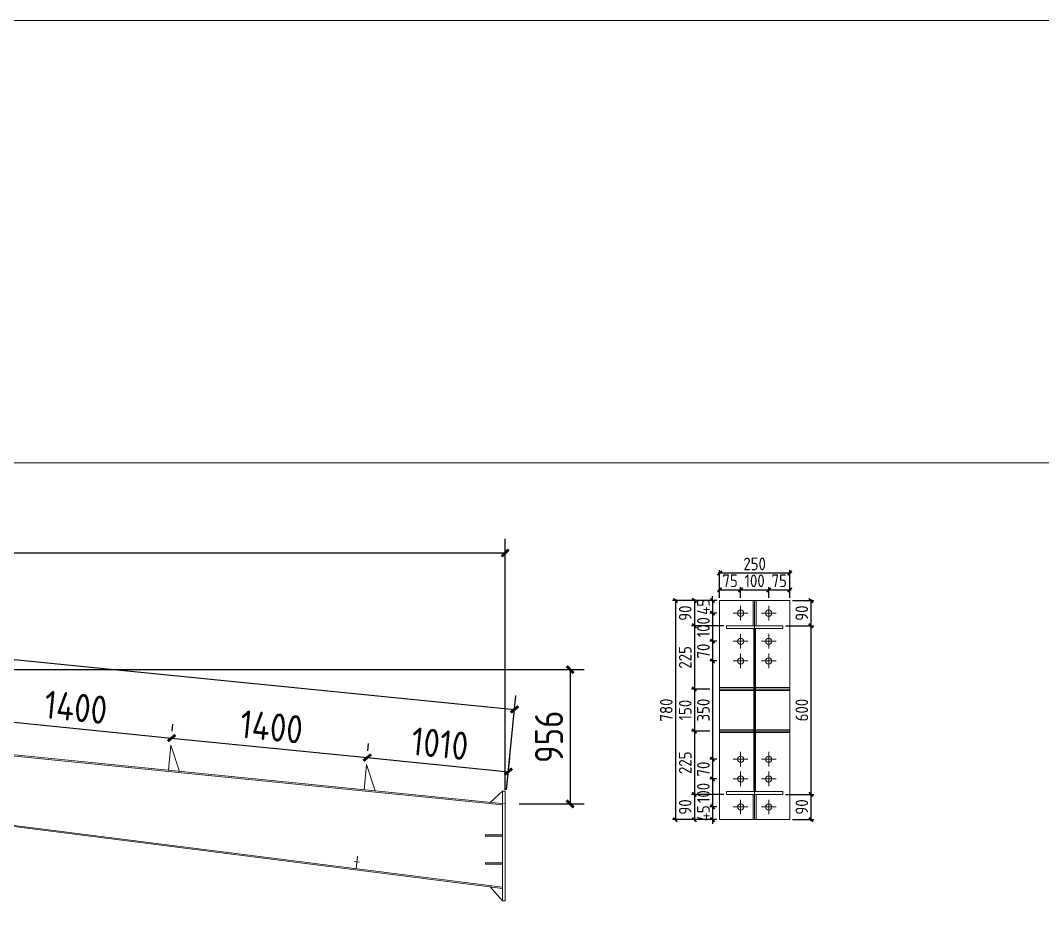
# Model space of a CAD drawing. Extents: x 485428 to 797698, y 56414 to 211814.
# Drawn here: x 755865 to 763143, y 151877 to 158264 of the extents above; entities that cross this region are included whole.
import ezdxf

# ---------------------------------------------------------------- set-up
doc = ezdxf.new("R2010")
doc.units = 0
doc.header["$LTSCALE"] = 1000
doc.header["$MEASUREMENT"] = 0
doc.styles.get("Standard").update_dxf_attribs({"font": 'gbenor.shx', "bigfont": 'gbcbig.shx'})
doc.dimstyles.get("Standard").update_dxf_attribs({"dimscale": 100, "dimtxt": 2, "dimasz": 0.4, "dimexe": 0.5, "dimexo": 1, "dimgap": 0.5, "dimtad": 1, "dimdec": 0, "dimzin": 0, "dimdsep": 46, "dimtxsty": 'Standard', "dimblk": 'ARCHTICK', "dimcen": 0.09, "dimadec": 0, "dimazin": 0, "dimtfac": 1, "dimtdec": 0, "dimtix": 1, "dimtmove": 2, "dimatfit": 3, "dimfxl": 1, "dimtolj": 1, "dimtzin": 0, "dimarcsym": 0})

# ---------------------------------------------------------------- blocks, each defined once
blk = doc.blocks.new('_ArchTick')
at = {"color": 0, "linetype": 'ByBlock', "const_width": 0.4}
blk.add_lwpolyline([(-0.5, -0.5), (0.5, 0.5)], dxfattribs=at)
blk = doc.blocks.new('*D2119')
at = {"color": 3, "lineweight": -2}
for p, q in [((755553.2, 153343.4), (755558.3, 153393.6)), ((755548.3, 153294.1), (756941.4, 153154.8)), ((756946.3, 153204.1), (756951.3, 153254.3))]:
    blk.add_line(p, q, dxfattribs=at)
at = {"layer": 'Defpoints', "color": 0}
for p in [(755543.3, 153243.9), (756941.4, 153154.8), (756936.3, 153104.6)]:
    blk.add_point(p, dxfattribs=at)
at = {"color": 3, "lineweight": -2, "xscale": 50, "yscale": 50, "zscale": 50}
for p, rotation in [((755548.3, 153294.1), 174.289406862507), ((756941.4, 153154.8), 354.289406862507)]:
    blk.add_blockref('_ArchTick', p, dxfattribs=dict(at, rotation=rotation))
at = {"color": 0, "lineweight": 15, "insert": (756259.8, 153373.7), "char_height": 200, "attachment_point": 5, "rotation": 354.28941}
blk.add_mtext('\\A1;1400', dxfattribs=at)
blk = doc.blocks.new('*D2120')
at = {"color": 3, "lineweight": -2}
for p, q in [((756946.3, 153204.1), (756951.3, 153254.3)), ((756941.4, 153154.8), (758334.4, 153015.5)), ((758339.3, 153064.8), (758344.4, 153115))]:
    blk.add_line(p, q, dxfattribs=at)
at = {"layer": 'Defpoints', "color": 0}
for p in [(756936.3, 153104.6), (758334.4, 153015.5), (758329.4, 152965.3)]:
    blk.add_point(p, dxfattribs=at)
at = {"color": 3, "lineweight": -2, "xscale": 50, "yscale": 50, "zscale": 50}
for p, rotation in [((756941.4, 153154.8), 174.289406862507), ((758334.4, 153015.5), 354.289406862507)]:
    blk.add_blockref('_ArchTick', p, dxfattribs=dict(at, rotation=rotation))
at = {"color": 0, "lineweight": 15, "insert": (757652.8, 153234.4), "char_height": 200, "attachment_point": 5, "rotation": 354.28941}
blk.add_mtext('\\A1;1400', dxfattribs=at)
blk = doc.blocks.new('*D2121')
at = {"color": 3, "lineweight": -2}
for p, q in [((758339.3, 153064.8), (758344.4, 153115)), ((758334.4, 153015.5), (759339.1, 152915.1)), ((759326.1, 152785.2), (759349, 153014.6))]:
    blk.add_line(p, q, dxfattribs=at)
at = {"layer": 'Defpoints', "color": 0}
for p in [(758329.4, 152965.3), (759339.1, 152915.1), (759316.2, 152685.7)]:
    blk.add_point(p, dxfattribs=at)
at = {"color": 3, "lineweight": -2, "xscale": 50, "yscale": 50, "zscale": 50}
for p, rotation in [((758334.4, 153015.5), 174.289406862507), ((759339.1, 152915.1), 354.289406862507)]:
    blk.add_blockref('_ArchTick', p, dxfattribs=dict(at, rotation=rotation))
at = {"color": 0, "lineweight": 15, "insert": (758851.7, 153114.5), "char_height": 200, "attachment_point": 5, "rotation": 354.28941}
blk.add_mtext('\\A1;1010', dxfattribs=at)
blk = doc.blocks.new('*D2122')
at = {"color": 3, "lineweight": -2}
for p, q in [((749764.1, 153741.4), (749831.4, 154414.4)), ((749821.5, 154314.9), (759383.5, 153358.7)), ((759326.1, 152785.2), (759393.4, 153458.2))]:
    blk.add_line(p, q, dxfattribs=at)
at = {"layer": 'Defpoints', "color": 0}
for p in [(749754.2, 153641.9), (759383.5, 153358.7), (759316.2, 152685.7)]:
    blk.add_point(p, dxfattribs=at)
at = {"color": 3, "lineweight": -2, "xscale": 50, "yscale": 50, "zscale": 50}
for p, rotation in [((749821.5, 154314.9), 174.2894068624996), ((759383.5, 153358.7), 354.2894068624996)]:
    blk.add_blockref('_ArchTick', p, dxfattribs=dict(at, rotation=rotation))
at = {"color": 0, "lineweight": 15, "insert": (754617.4, 153986), "char_height": 200, "attachment_point": 5, "rotation": 354.28941}
blk.add_mtext('\\A1;9610', dxfattribs=at)
blk = doc.blocks.new('*D2123')
at = {"color": 3, "lineweight": -2}
for p, q in [((749854.2, 153641.9), (759878.6, 153641.9)), ((759778.6, 153641.9), (759778.6, 152685.7)), ((759416.2, 152685.7), (759878.6, 152685.7))]:
    blk.add_line(p, q, dxfattribs=at)
at = {"layer": 'Defpoints', "color": 0}
for p in [(749754.2, 153641.9), (759316.2, 152685.7), (759778.6, 152685.7)]:
    blk.add_point(p, dxfattribs=at)
at = {"color": 3, "lineweight": -2, "xscale": 50, "yscale": 50, "zscale": 50}
for p, rotation in [((759778.6, 153641.9), 90), ((759778.6, 152685.7), 270)]:
    blk.add_blockref('_ArchTick', p, dxfattribs=dict(at, rotation=rotation))
at = {"color": 0, "lineweight": 15, "insert": (759628.6, 153163.8), "char_height": 200, "attachment_point": 5, "rotation": 90}
blk.add_mtext('\\A1;956', dxfattribs=at)
blk = doc.blocks.new('*D2124')
at = {"color": 3, "lineweight": -2}
for p, q in [((749754.2, 153741.9), (749754.2, 154572.7)), ((759316.2, 152785.7), (759316.2, 154572.7)), ((749754.2, 154472.7), (759316.2, 154472.7))]:
    blk.add_line(p, q, dxfattribs=at)
at = {"layer": 'Defpoints', "color": 0}
for p in [(759316.2, 154472.7), (749754.2, 153641.9), (759316.2, 152685.7)]:
    blk.add_point(p, dxfattribs=at)
at = {"color": 3, "lineweight": -2, "xscale": 50, "yscale": 50, "zscale": 50, "rotation": 180}
blk.add_blockref('_ArchTick', (749754.2, 154472.7), dxfattribs=at)
at = {"color": 3, "lineweight": -2, "xscale": 50, "yscale": 50, "zscale": 50}
blk.add_blockref('_ArchTick', (759316.2, 154472.7), dxfattribs=at)
at = {"color": 0, "lineweight": 15, "insert": (754535.2, 154622.7), "char_height": 200, "attachment_point": 5}
blk.add_mtext('\\A1;9562', dxfattribs=at)
blk = doc.blocks.new('*D2140')
at = {"color": 3, "lineweight": -2}
for p, q in [((760832.7, 154209.5), (761002.7, 154209.5)), ((760842.7, 154154), (760842.7, 154229.5)), ((760992.7, 154154), (760992.7, 154229.5))]:
    blk.add_line(p, q, dxfattribs=at)
at = {"layer": 'Defpoints', "color": 0}
for p in [(760992.7, 154209.5), (760842.7, 154134), (760992.7, 154134)]:
    blk.add_point(p, dxfattribs=at)
at = {"color": 3, "lineweight": -2, "xscale": 30, "yscale": 30, "zscale": 30, "rotation": 180}
blk.add_blockref('_ArchTick', (760842.7, 154209.5), dxfattribs=at)
at = {"color": 3, "lineweight": -2, "xscale": 30, "yscale": 30, "zscale": 30}
blk.add_blockref('_ArchTick', (760992.7, 154209.5), dxfattribs=at)
at = {"color": 0, "lineweight": 15, "insert": (760917.7, 154274.5), "char_height": 90, "attachment_point": 5}
blk.add_mtext('\\A1;75', dxfattribs=at)
blk = doc.blocks.new('*D2132')
at = {"color": 3, "lineweight": -2}
for p, q in [((760982.7, 154209.5), (761202.7, 154209.5)), ((760992.7, 154154), (760992.7, 154229.5)), ((761192.7, 154154), (761192.7, 154229.5))]:
    blk.add_line(p, q, dxfattribs=at)
at = {"layer": 'Defpoints', "color": 0}
for p in [(761192.7, 154209.5), (760992.7, 154134), (761192.7, 154134)]:
    blk.add_point(p, dxfattribs=at)
at = {"color": 3, "lineweight": -2, "xscale": 30, "yscale": 30, "zscale": 30, "rotation": 180}
blk.add_blockref('_ArchTick', (760992.7, 154209.5), dxfattribs=at)
at = {"color": 3, "lineweight": -2, "xscale": 30, "yscale": 30, "zscale": 30}
blk.add_blockref('_ArchTick', (761192.7, 154209.5), dxfattribs=at)
at = {"color": 0, "lineweight": 15, "insert": (761092.7, 154274.5), "char_height": 90, "attachment_point": 5}
blk.add_mtext('\\A1;100', dxfattribs=at)
blk = doc.blocks.new('*D2141')
at = {"color": 3, "lineweight": -2}
for p, q in [((761182.7, 154209.5), (761352.7, 154209.5)), ((761192.7, 154154), (761192.7, 154229.5)), ((761342.7, 154154), (761342.7, 154229.5))]:
    blk.add_line(p, q, dxfattribs=at)
at = {"layer": 'Defpoints', "color": 0}
for p in [(761342.7, 154209.5), (761192.7, 154134), (761342.7, 154134)]:
    blk.add_point(p, dxfattribs=at)
at = {"color": 3, "lineweight": -2, "xscale": 30, "yscale": 30, "zscale": 30, "rotation": 180}
blk.add_blockref('_ArchTick', (761192.7, 154209.5), dxfattribs=at)
at = {"color": 3, "lineweight": -2, "xscale": 30, "yscale": 30, "zscale": 30}
blk.add_blockref('_ArchTick', (761342.7, 154209.5), dxfattribs=at)
at = {"color": 0, "lineweight": 15, "insert": (761267.7, 154274.5), "char_height": 90, "attachment_point": 5}
blk.add_mtext('\\A1;75', dxfattribs=at)
blk = doc.blocks.new('*D2133')
at = {"color": 3, "lineweight": -2}
for p, q in [((760822.7, 154134), (760772.7, 154134)), ((760792.7, 154134), (760792.7, 154164)), ((760792.7, 154134), (760792.7, 154044)), ((760822.7, 154044), (760772.7, 154044)), ((760792.7, 154044), (760792.7, 154014))]:
    blk.add_line(p, q, dxfattribs=at)
at = {"layer": 'Defpoints', "color": 0}
for p in [(760842.7, 154134), (760792.7, 154044), (760842.7, 154044)]:
    blk.add_point(p, dxfattribs=at)
at = {"color": 3, "lineweight": -2, "xscale": 30, "yscale": 30, "zscale": 30}
for p, rotation in [((760792.7, 154134), 270), ((760792.7, 154044), 90)]:
    blk.add_blockref('_ArchTick', p, dxfattribs=dict(at, rotation=rotation))
at = {"color": 0, "lineweight": 15, "insert": (760727.7, 154089), "char_height": 90, "attachment_point": 5, "rotation": 90}
blk.add_mtext('\\A1;45', dxfattribs=at)
blk = doc.blocks.new('*D2134')
at = {"color": 3, "lineweight": -2}
for p, q in [((760822.7, 154044), (760772.7, 154044)), ((760792.7, 154054), (760792.7, 153834)), ((760822.7, 153844), (760772.7, 153844))]:
    blk.add_line(p, q, dxfattribs=at)
at = {"layer": 'Defpoints', "color": 0}
for p in [(760842.7, 154044), (760792.7, 153844), (760842.7, 153844)]:
    blk.add_point(p, dxfattribs=at)
at = {"color": 3, "lineweight": -2, "xscale": 30, "yscale": 30, "zscale": 30}
for p, rotation in [((760792.7, 154044), 90), ((760792.7, 153844), 270)]:
    blk.add_blockref('_ArchTick', p, dxfattribs=dict(at, rotation=rotation))
at = {"color": 0, "lineweight": 15, "insert": (760727.7, 153944), "char_height": 90, "attachment_point": 5, "rotation": 90}
blk.add_mtext('\\A1;100', dxfattribs=at)
blk = doc.blocks.new('*D2135')
at = {"color": 3, "lineweight": -2}
for p, q in [((760822.7, 153844), (760772.7, 153844)), ((760792.7, 153854), (760792.7, 153694)), ((760822.7, 153704), (760772.7, 153704))]:
    blk.add_line(p, q, dxfattribs=at)
at = {"layer": 'Defpoints', "color": 0}
for p in [(760842.7, 153844), (760792.7, 153704), (760842.7, 153704)]:
    blk.add_point(p, dxfattribs=at)
at = {"color": 3, "lineweight": -2, "xscale": 30, "yscale": 30, "zscale": 30}
for p, rotation in [((760792.7, 153844), 90), ((760792.7, 153704), 270)]:
    blk.add_blockref('_ArchTick', p, dxfattribs=dict(at, rotation=rotation))
at = {"color": 0, "lineweight": 15, "insert": (760727.7, 153774), "char_height": 90, "attachment_point": 5, "rotation": 90}
blk.add_mtext('\\A1;70', dxfattribs=at)
blk = doc.blocks.new('*D2136')
at = {"color": 3, "lineweight": -2}
for p, q in [((760822.7, 153704), (760772.7, 153704)), ((760792.7, 153714), (760792.7, 152994)), ((760822.7, 153004), (760772.7, 153004))]:
    blk.add_line(p, q, dxfattribs=at)
at = {"layer": 'Defpoints', "color": 0}
for p in [(760842.7, 153704), (760792.7, 153004), (760842.7, 153004)]:
    blk.add_point(p, dxfattribs=at)
at = {"color": 3, "lineweight": -2, "xscale": 30, "yscale": 30, "zscale": 30}
for p, rotation in [((760792.7, 153704), 90), ((760792.7, 153004), 270)]:
    blk.add_blockref('_ArchTick', p, dxfattribs=dict(at, rotation=rotation))
at = {"color": 0, "lineweight": 15, "insert": (760727.7, 153354), "char_height": 90, "attachment_point": 5, "rotation": 90}
blk.add_mtext('\\A1;350', dxfattribs=at)
blk = doc.blocks.new('*D2137')
at = {"color": 3, "lineweight": -2}
for p, q in [((760822.7, 153004), (760772.7, 153004)), ((760792.7, 153014), (760792.7, 152854)), ((760822.7, 152864), (760772.7, 152864))]:
    blk.add_line(p, q, dxfattribs=at)
at = {"layer": 'Defpoints', "color": 0}
for p in [(760842.7, 153004), (760792.7, 152864), (760842.7, 152864)]:
    blk.add_point(p, dxfattribs=at)
at = {"color": 3, "lineweight": -2, "xscale": 30, "yscale": 30, "zscale": 30}
for p, rotation in [((760792.7, 153004), 90), ((760792.7, 152864), 270)]:
    blk.add_blockref('_ArchTick', p, dxfattribs=dict(at, rotation=rotation))
at = {"color": 0, "lineweight": 15, "insert": (760727.7, 152934), "char_height": 90, "attachment_point": 5, "rotation": 90}
blk.add_mtext('\\A1;70', dxfattribs=at)
blk = doc.blocks.new('*D2138')
at = {"color": 3, "lineweight": -2}
for p, q in [((760822.7, 152864), (760772.7, 152864)), ((760792.7, 152874), (760792.7, 152654)), ((760822.7, 152664), (760772.7, 152664))]:
    blk.add_line(p, q, dxfattribs=at)
at = {"layer": 'Defpoints', "color": 0}
for p in [(760842.7, 152864), (760792.7, 152664), (760842.7, 152664)]:
    blk.add_point(p, dxfattribs=at)
at = {"color": 3, "lineweight": -2, "xscale": 30, "yscale": 30, "zscale": 30}
for p, rotation in [((760792.7, 152864), 90), ((760792.7, 152664), 270)]:
    blk.add_blockref('_ArchTick', p, dxfattribs=dict(at, rotation=rotation))
at = {"color": 0, "lineweight": 15, "insert": (760727.7, 152764), "char_height": 90, "attachment_point": 5, "rotation": 90}
blk.add_mtext('\\A1;100', dxfattribs=at)
blk = doc.blocks.new('*D2142')
at = {"color": 3, "lineweight": -2}
for p, q in [((760792.7, 152664), (760792.7, 152694)), ((760822.7, 152664), (760772.7, 152664)), ((760792.7, 152664), (760792.7, 152574)), ((760822.7, 152574), (760772.7, 152574)), ((760792.7, 152574), (760792.7, 152544))]:
    blk.add_line(p, q, dxfattribs=at)
at = {"layer": 'Defpoints', "color": 0}
for p in [(760842.7, 152664), (760792.7, 152574), (760842.7, 152574)]:
    blk.add_point(p, dxfattribs=at)
at = {"color": 3, "lineweight": -2, "xscale": 30, "yscale": 30, "zscale": 30}
for p, rotation in [((760792.7, 152664), 270), ((760792.7, 152574), 90)]:
    blk.add_blockref('_ArchTick', p, dxfattribs=dict(at, rotation=rotation))
at = {"color": 0, "lineweight": 15, "insert": (760727.7, 152619), "char_height": 90, "attachment_point": 5, "rotation": 90}
blk.add_mtext('\\A1;45', dxfattribs=at)
blk = doc.blocks.new('*D2143')
at = {"color": 3, "lineweight": -2}
for p, q in [((760822.7, 154134), (760643.3, 154134)), ((760663.3, 154144), (760663.3, 153944)), ((760872.7, 153954), (760643.3, 153954))]:
    blk.add_line(p, q, dxfattribs=at)
at = {"layer": 'Defpoints', "color": 0}
for p in [(760842.7, 154134), (760663.3, 153954), (760892.7, 153954)]:
    blk.add_point(p, dxfattribs=at)
at = {"color": 3, "lineweight": -2, "xscale": 30, "yscale": 30, "zscale": 30}
for p, rotation in [((760663.3, 154134), 90), ((760663.3, 153954), 270)]:
    blk.add_blockref('_ArchTick', p, dxfattribs=dict(at, rotation=rotation))
at = {"color": 0, "lineweight": 15, "insert": (760598.3, 154044), "char_height": 90, "attachment_point": 5, "rotation": 90}
blk.add_mtext('\\A1;90', dxfattribs=at)
blk = doc.blocks.new('*D2144')
at = {"color": 3, "lineweight": -2}
for p, q in [((760872.7, 153954), (760643.3, 153954)), ((760663.3, 153964), (760663.3, 153494)), ((760772.7, 153504), (760643.3, 153504))]:
    blk.add_line(p, q, dxfattribs=at)
at = {"layer": 'Defpoints', "color": 0}
for p in [(760892.7, 153954), (760663.3, 153504), (760792.7, 153504)]:
    blk.add_point(p, dxfattribs=at)
at = {"color": 3, "lineweight": -2, "xscale": 30, "yscale": 30, "zscale": 30}
for p, rotation in [((760663.3, 153954), 90), ((760663.3, 153504), 270)]:
    blk.add_blockref('_ArchTick', p, dxfattribs=dict(at, rotation=rotation))
at = {"color": 0, "lineweight": 15, "insert": (760598.3, 153729), "char_height": 90, "attachment_point": 5, "rotation": 90}
blk.add_mtext('\\A1;225', dxfattribs=at)
blk = doc.blocks.new('*D2139')
at = {"color": 3, "lineweight": -2}
for p, q in [((760772.7, 153504), (760643.3, 153504)), ((760663.3, 153514), (760663.3, 153194)), ((760772.7, 153204), (760643.3, 153204))]:
    blk.add_line(p, q, dxfattribs=at)
at = {"layer": 'Defpoints', "color": 0}
for p in [(760792.7, 153504), (760663.3, 153204), (760792.7, 153204)]:
    blk.add_point(p, dxfattribs=at)
at = {"color": 3, "lineweight": -2, "xscale": 30, "yscale": 30, "zscale": 30}
for p, rotation in [((760663.3, 153504), 90), ((760663.3, 153204), 270)]:
    blk.add_blockref('_ArchTick', p, dxfattribs=dict(at, rotation=rotation))
at = {"color": 0, "lineweight": 15, "insert": (760598.3, 153354), "char_height": 90, "attachment_point": 5, "rotation": 90}
blk.add_mtext('\\A1;150', dxfattribs=at)
blk = doc.blocks.new('*D2145')
at = {"color": 3, "lineweight": -2}
for p, q in [((760772.7, 153204), (760643.3, 153204)), ((760663.3, 153214), (760663.3, 152744)), ((760872.7, 152754), (760643.3, 152754))]:
    blk.add_line(p, q, dxfattribs=at)
at = {"layer": 'Defpoints', "color": 0}
for p in [(760792.7, 153204), (760663.3, 152754), (760892.7, 152754)]:
    blk.add_point(p, dxfattribs=at)
at = {"color": 3, "lineweight": -2, "xscale": 30, "yscale": 30, "zscale": 30}
for p, rotation in [((760663.3, 153204), 90), ((760663.3, 152754), 270)]:
    blk.add_blockref('_ArchTick', p, dxfattribs=dict(at, rotation=rotation))
at = {"color": 0, "lineweight": 15, "insert": (760598.3, 152979), "char_height": 90, "attachment_point": 5, "rotation": 90}
blk.add_mtext('\\A1;225', dxfattribs=at)
blk = doc.blocks.new('*D2146')
at = {"color": 3, "lineweight": -2}
for p, q in [((760872.7, 152754), (760643.3, 152754)), ((760663.3, 152764), (760663.3, 152564)), ((760822.7, 152574), (760643.3, 152574))]:
    blk.add_line(p, q, dxfattribs=at)
at = {"layer": 'Defpoints', "color": 0}
for p in [(760892.7, 152754), (760663.3, 152574), (760842.7, 152574)]:
    blk.add_point(p, dxfattribs=at)
at = {"color": 3, "lineweight": -2, "xscale": 30, "yscale": 30, "zscale": 30}
for p, rotation in [((760663.3, 152754), 90), ((760663.3, 152574), 270)]:
    blk.add_blockref('_ArchTick', p, dxfattribs=dict(at, rotation=rotation))
at = {"color": 0, "lineweight": 15, "insert": (760598.3, 152664), "char_height": 90, "attachment_point": 5, "rotation": 90}
blk.add_mtext('\\A1;90', dxfattribs=at)
blk = doc.blocks.new('*D2147')
at = {"color": 3, "lineweight": -2}
for p, q in [((760822.7, 154134), (760508.5, 154134)), ((760528.5, 154144), (760528.5, 152564)), ((760822.7, 152574), (760508.5, 152574))]:
    blk.add_line(p, q, dxfattribs=at)
at = {"layer": 'Defpoints', "color": 0}
for p in [(760842.7, 154134), (760528.5, 152574), (760842.7, 152574)]:
    blk.add_point(p, dxfattribs=at)
at = {"color": 3, "lineweight": -2, "xscale": 30, "yscale": 30, "zscale": 30}
for p, rotation in [((760528.5, 154134), 90), ((760528.5, 152574), 270)]:
    blk.add_blockref('_ArchTick', p, dxfattribs=dict(at, rotation=rotation))
at = {"color": 0, "lineweight": 15, "insert": (760463.5, 153354), "char_height": 90, "attachment_point": 5, "rotation": 90}
blk.add_mtext('\\A1;780', dxfattribs=at)
blk = doc.blocks.new('*D2148')
at = {"color": 3, "lineweight": -2}
for p, q in [((761352.7, 154329.6), (760832.7, 154329.6)), ((760842.7, 154154), (760842.7, 154349.6)), ((761342.7, 154154), (761342.7, 154349.6))]:
    blk.add_line(p, q, dxfattribs=at)
at = {"layer": 'Defpoints', "color": 0}
for p in [(760842.7, 154329.6), (760842.7, 154134), (761342.7, 154134)]:
    blk.add_point(p, dxfattribs=at)
at = {"color": 3, "lineweight": -2, "xscale": 30, "yscale": 30, "zscale": 30, "rotation": 180}
blk.add_blockref('_ArchTick', (760842.7, 154329.6), dxfattribs=at)
at = {"color": 3, "lineweight": -2, "xscale": 30, "yscale": 30, "zscale": 30}
blk.add_blockref('_ArchTick', (761342.7, 154329.6), dxfattribs=at)
at = {"color": 0, "lineweight": 15, "insert": (761092.7, 154394.6), "char_height": 90, "attachment_point": 5}
blk.add_mtext('\\A1;250', dxfattribs=at)
blk = doc.blocks.new('*D3352')
at = {"color": 3, "lineweight": -2}
for p, q in [((761362.7, 154134), (761513.5, 154134)), ((761493.5, 154144), (761493.5, 153944)), ((761312.7, 153954), (761513.5, 153954))]:
    blk.add_line(p, q, dxfattribs=at)
at = {"layer": 'Defpoints', "color": 0}
for p in [(761342.7, 154134), (761292.7, 153954), (761493.5, 153954)]:
    blk.add_point(p, dxfattribs=at)
at = {"color": 3, "lineweight": -2, "xscale": 30, "yscale": 30, "zscale": 30}
for p, rotation in [((761493.5, 154134), 90), ((761493.5, 153954), 270)]:
    blk.add_blockref('_ArchTick', p, dxfattribs=dict(at, rotation=rotation))
at = {"color": 0, "lineweight": 15, "insert": (761428.5, 154044), "char_height": 90, "attachment_point": 5, "rotation": 90}
blk.add_mtext('\\A1;90', dxfattribs=at)
blk = doc.blocks.new('*D3350')
at = {"color": 3, "lineweight": -2}
for p, q in [((761312.7, 153954), (761513.5, 153954)), ((761493.5, 153964), (761493.5, 152744)), ((761312.7, 152754), (761513.5, 152754))]:
    blk.add_line(p, q, dxfattribs=at)
at = {"layer": 'Defpoints', "color": 0}
for p in [(761292.7, 153954), (761292.7, 152754), (761493.5, 152754)]:
    blk.add_point(p, dxfattribs=at)
at = {"color": 3, "lineweight": -2, "xscale": 30, "yscale": 30, "zscale": 30}
for p, rotation in [((761493.5, 153954), 90), ((761493.5, 152754), 270)]:
    blk.add_blockref('_ArchTick', p, dxfattribs=dict(at, rotation=rotation))
at = {"color": 0, "lineweight": 15, "insert": (761428.5, 153354), "char_height": 90, "attachment_point": 5, "rotation": 90}
blk.add_mtext('\\A1;600', dxfattribs=at)
blk = doc.blocks.new('*D3351')
at = {"color": 3, "lineweight": -2}
for p, q in [((761312.7, 152754), (761513.5, 152754)), ((761493.5, 152764), (761493.5, 152564)), ((761362.7, 152574), (761513.5, 152574))]:
    blk.add_line(p, q, dxfattribs=at)
at = {"layer": 'Defpoints', "color": 0}
for p in [(761292.7, 152754), (761342.7, 152574), (761493.5, 152574)]:
    blk.add_point(p, dxfattribs=at)
at = {"color": 3, "lineweight": -2, "xscale": 30, "yscale": 30, "zscale": 30}
for p, rotation in [((761493.5, 152754), 90), ((761493.5, 152574), 270)]:
    blk.add_blockref('_ArchTick', p, dxfattribs=dict(at, rotation=rotation))
at = {"color": 0, "lineweight": 15, "insert": (761428.5, 152664), "char_height": 90, "attachment_point": 5, "rotation": 90}
blk.add_mtext('\\A1;90', dxfattribs=at)

msp = doc.modelspace()

# ---------------------------------------------------------------- linework, layer by layer
at = {"lineweight": 15}
for p, q in [((760842.7, 154134), (760842.7, 152574)), ((761342.7, 154134), (760842.7, 154134)), ((761342.7, 152574), (761342.7, 154134)), ((760992.7, 153992), (760992.7, 154096)), ((761192.7, 153992), (761192.7, 154096)), ((761044.7, 154044), (760940.7, 154044)), ((761244.7, 154044), (761140.7, 154044)), ((761044.7, 153844), (760940.7, 153844)), ((760992.7, 153792), (760992.7, 153896)), ((761244.7, 153844), (761140.7, 153844)), ((761192.7, 153792), (761192.7, 153896)), ((761044.7, 153704), (760940.7, 153704)), ((760992.7, 153652), (760992.7, 153756)), ((761244.7, 153704), (761140.7, 153704)), ((761192.7, 153652), (761192.7, 153756)), ((749754.2, 153641.9), (759316.2, 152685.7)), ((749772.2, 153632.1), (759298.2, 152679.5)), ((749772.2, 153296.5), (759298.2, 152092.6)), ((749772.2, 153288.4), (759298.2, 152084.5)), ((760992.7, 152952), (760992.7, 153056)), ((761192.7, 152952), (761192.7, 153056)), ((761044.7, 153004), (760940.7, 153004)), ((761244.7, 153004), (761140.7, 153004)), ((760992.7, 152812), (760992.7, 152916)), ((761192.7, 152812), (761192.7, 152916)), ((761044.7, 152864), (760940.7, 152864)), ((761244.7, 152864), (761140.7, 152864)), ((760992.7, 152612), (760992.7, 152716)), ((761192.7, 152612), (761192.7, 152716)), ((761044.7, 152664), (760940.7, 152664)), ((761244.7, 152664), (761140.7, 152664)), ((760842.7, 152574), (761342.7, 152574)), ((758240.4, 152276.7), (758280.1, 152271.7))]:
    msp.add_line(p, q, dxfattribs=at)
at = {"color": 2, "lineweight": 15}
for p, q in [((761082.7, 153954), (761082.7, 154134)), ((761102.7, 153954), (761102.7, 154134)), ((761086.7, 153514), (760842.7, 153514)), ((761086.7, 153494), (760842.7, 153494)), ((761342.7, 153514), (761098.7, 153514)), ((761342.7, 153494), (761098.7, 153494)), ((761086.7, 153214), (760842.7, 153214)), ((761086.7, 153194), (760842.7, 153194)), ((761342.7, 153214), (761098.7, 153214)), ((761342.7, 153194), (761098.7, 153194)), ((756918.4, 152925.5), (756936.3, 153104.6)), ((756918.4, 152925.5), (756936.3, 153104.6)), ((756936.3, 153104.6), (756998, 152917.6)), ((758311.5, 152786.2), (758329.4, 152965.3)), ((758311.5, 152786.2), (758329.4, 152965.3)), ((758329.4, 152965.3), (758391.1, 152778.2)), ((759298.2, 152775.9), (759210.2, 152696.3)), ((759298.2, 152775.9), (759298.2, 151995.9)), ((759316.2, 152775.9), (759298.2, 152775.9)), ((759316.2, 152775.9), (759316.2, 151995.9)), ((761082.7, 152574), (761082.7, 152754)), ((761102.7, 152574), (761102.7, 152754)), ((761082.7, 152574), (761102.7, 152574)), ((759176.2, 152455.9), (759176.2, 152465.9)), ((759176.2, 152465.9), (759296.2, 152465.9)), ((759176.2, 152455.9), (759296.2, 152455.9)), ((758255.3, 152224.4), (758264.3, 152314)), ((759176.2, 152255.9), (759176.2, 152265.9)), ((759176.2, 152265.9), (759296.2, 152265.9)), ((759176.2, 152255.9), (759296.2, 152255.9)), ((759210.3, 152095.7), (759298.2, 151995.9)), ((759298.2, 151995.9), (759316.2, 151995.9))]:
    msp.add_line(p, q, dxfattribs=at)
at = {"color": 1, "lineweight": 15}
for p, q in [((761092.7, 154134), (761092.7, 152574)), ((761086.7, 153504), (760842.7, 153504)), ((761342.7, 153504), (761098.7, 153504)), ((761086.7, 153204), (760842.7, 153204)), ((761342.7, 153204), (761098.7, 153204))]:
    msp.add_line(p, q, dxfattribs=at)
at = {"color": 4, "lineweight": 15}
for p, q in [((761092.7, 153954), (760892.7, 153954)), ((760892.7, 153954), (760892.7, 153934)), ((760892.7, 153934), (761292.7, 153934)), ((761086.7, 153934), (761086.7, 152774)), ((761292.7, 153954), (761092.7, 153954)), ((761098.7, 153934), (761098.7, 152774)), ((761292.7, 153934), (761292.7, 153954)), ((761292.7, 152774), (760892.7, 152774)), ((760892.7, 152774), (760892.7, 152754)), ((760892.7, 152754), (761092.7, 152754)), ((761092.7, 152754), (761292.7, 152754)), ((761292.7, 152754), (761292.7, 152774))]:
    msp.add_line(p, q, dxfattribs=at)
at = {"lineweight": 15}
for points in [[(748588.1, 155114.2), (763438.1, 155114.2), (763438.1, 158264.2), (748588.1, 158264.2)], [(748588.1, 155114.2), (763438.1, 155114.2), (763438.1, 144614.2), (748588.1, 144614.2)]]:
    msp.add_lwpolyline(points, close=True, dxfattribs=at)
for centre in [(760992.7, 154044), (761192.7, 154044), (760992.7, 153844), (761192.7, 153844), (760992.7, 153704), (761192.7, 153704), (760992.7, 153004), (761192.7, 153004), (760992.7, 152864), (761192.7, 152864), (760992.7, 152664), (761192.7, 152664)]:
    msp.add_circle(centre, 22, dxfattribs=at)

# ---------------------------------------------------------------- dimensions: what is measured, and where the dimension line sits
for base, p1, p2, override, picture, middle in [((759316.2, 154472.7), (749754.2, 153641.9), (759316.2, 152685.7), {"dimtxt": 2, "dimasz": 0.5, "dimexe": 1, "dimexo": 1, "dimclrd": 3, "dimclre": 3}, '*D2124', (754535.2, 154622.7)), ((760992.7, 154209.5), (760842.7, 154134), (760992.7, 154134), {"dimtxt": 0.9, "dimasz": 0.3, "dimexe": 0.2, "dimexo": 0.2, "dimgap": 0.2, "dimlfac": 0.5, "dimdle": 0.1, "dimclrd": 3, "dimclre": 3}, '*D2140', (760917.7, 154274.5)), ((761192.7, 154209.5), (760992.7, 154134), (761192.7, 154134), {"dimtxt": 0.9, "dimasz": 0.3, "dimexe": 0.2, "dimexo": 0.2, "dimgap": 0.2, "dimlfac": 0.5, "dimdle": 0.1, "dimclrd": 3, "dimclre": 3}, '*D2132', (761092.7, 154274.5)), ((761342.7, 154209.5), (761192.7, 154134), (761342.7, 154134), {"dimtxt": 0.9, "dimasz": 0.3, "dimexe": 0.2, "dimexo": 0.2, "dimgap": 0.2, "dimlfac": 0.5, "dimdle": 0.1, "dimclrd": 3, "dimclre": 3}, '*D2141', (761267.7, 154274.5))]:
    dim = msp.add_linear_dim(base=base, p1=p1, p2=p2, dimstyle='Standard', override=override, dxfattribs=at)
    dim.commit()
    dim.dimension.update_dxf_attribs({"geometry": picture, "text_midpoint": middle})
for p1, p2, distance, override, picture, middle in [((761342.7, 154134), (760842.7, 154134), -195.6, {"dimtxt": 0.9, "dimasz": 0.3, "dimexe": 0.2, "dimexo": 0.2, "dimgap": 0.2, "dimlfac": 0.5, "dimdle": 0.1, "dimclrd": 3, "dimclre": 3}, '*D2148', (761092.7, 154394.6)), ((749754.2, 153641.9), (759316.2, 152685.7), 676.3, {"dimtxt": 2, "dimasz": 0.5, "dimexe": 1, "dimexo": 1, "dimclrd": 3, "dimclre": 3}, '*D2122', (754617.4, 153986)), ((760842.7, 154134), (760842.7, 152574), -314.2, {"dimtxt": 0.9, "dimasz": 0.3, "dimexe": 0.2, "dimexo": 0.2, "dimgap": 0.2, "dimlfac": 0.5, "dimdle": 0.1, "dimclrd": 3, "dimclre": 3}, '*D2147', (760463.5, 153354))]:
    dim = msp.add_aligned_dim(p1=p1, p2=p2, distance=distance, dimstyle='Standard', override=override, dxfattribs=at)
    dim.commit()
    dim.dimension.update_dxf_attribs({"geometry": picture, "text_midpoint": middle})
for base, p1, p2, angle, override, picture, middle in [((760663.3, 153954), (760842.7, 154134), (760892.7, 153954), 90, {"dimtxt": 0.9, "dimasz": 0.3, "dimexe": 0.2, "dimexo": 0.2, "dimgap": 0.2, "dimlfac": 0.5, "dimdle": 0.1, "dimclrd": 3, "dimclre": 3}, '*D2143', (760598.3, 154044)), ((760792.7, 154044), (760842.7, 154134), (760842.7, 154044), 90, {"dimtxt": 0.9, "dimasz": 0.3, "dimexe": 0.2, "dimexo": 0.2, "dimgap": 0.2, "dimlfac": 0.5, "dimdle": 0.1, "dimclrd": 3, "dimclre": 3}, '*D2133', (760727.7, 154089)), ((761493.5, 153954), (761342.7, 154134), (761292.7, 153954), 90, {"dimtxt": 0.9, "dimasz": 0.3, "dimexe": 0.2, "dimexo": 0.2, "dimgap": 0.2, "dimlfac": 0.5, "dimdle": 0.1, "dimclrd": 3, "dimclre": 3}, '*D3352', (761428.5, 154044)), ((760792.7, 153844), (760842.7, 154044), (760842.7, 153844), 90, {"dimtxt": 0.9, "dimasz": 0.3, "dimexe": 0.2, "dimexo": 0.2, "dimgap": 0.2, "dimlfac": 0.5, "dimdle": 0.1, "dimclrd": 3, "dimclre": 3}, '*D2134', (760727.7, 153944)), ((760663.3, 153504), (760892.7, 153954), (760792.7, 153504), 90, {"dimtxt": 0.9, "dimasz": 0.3, "dimexe": 0.2, "dimexo": 0.2, "dimgap": 0.2, "dimlfac": 0.5, "dimdle": 0.1, "dimclrd": 3, "dimclre": 3}, '*D2144', (760598.3, 153729)), ((761493.5, 152754), (761292.7, 153954), (761292.7, 152754), 90, {"dimtxt": 0.9, "dimasz": 0.3, "dimexe": 0.2, "dimexo": 0.2, "dimgap": 0.2, "dimlfac": 0.5, "dimdle": 0.1, "dimclrd": 3, "dimclre": 3}, '*D3350', (761428.5, 153354)), ((760792.7, 153704), (760842.7, 153844), (760842.7, 153704), 90, {"dimtxt": 0.9, "dimasz": 0.3, "dimexe": 0.2, "dimexo": 0.2, "dimgap": 0.2, "dimlfac": 0.5, "dimdle": 0.1, "dimclrd": 3, "dimclre": 3}, '*D2135', (760727.7, 153774)), ((760792.7, 153004), (760842.7, 153704), (760842.7, 153004), 90, {"dimtxt": 0.9, "dimasz": 0.3, "dimexe": 0.2, "dimexo": 0.2, "dimgap": 0.2, "dimlfac": 0.5, "dimdle": 0.1, "dimclrd": 3, "dimclre": 3}, '*D2136', (760727.7, 153354)), ((759778.6, 152685.7), (749754.2, 153641.9), (759316.2, 152685.7), 90, {"dimtxt": 2, "dimasz": 0.5, "dimexe": 1, "dimexo": 1, "dimclrd": 3, "dimclre": 3}, '*D2123', (759628.6, 153163.8)), ((756941.4, 153154.8), (755543.3, 153243.9), (756936.3, 153104.6), 174.28941, {"dimtxt": 2, "dimasz": 0.5, "dimexe": 1, "dimexo": 1, "dimclrd": 3, "dimclre": 3}, '*D2119', (756259.8, 153373.7)), ((760663.3, 153204), (760792.7, 153504), (760792.7, 153204), 90, {"dimtxt": 0.9, "dimasz": 0.3, "dimexe": 0.2, "dimexo": 0.2, "dimgap": 0.2, "dimlfac": 0.5, "dimdle": 0.1, "dimclrd": 3, "dimclre": 3}, '*D2139', (760598.3, 153354)), ((758334.4, 153015.5), (756936.3, 153104.6), (758329.4, 152965.3), 174.28941, {"dimtxt": 2, "dimasz": 0.5, "dimexe": 1, "dimexo": 1, "dimclrd": 3, "dimclre": 3}, '*D2120', (757652.8, 153234.4)), ((759339.1, 152915.1), (758329.4, 152965.3), (759316.2, 152685.7), 174.28941, {"dimtxt": 2, "dimasz": 0.5, "dimexe": 1, "dimexo": 1, "dimclrd": 3, "dimclre": 3}, '*D2121', (758851.7, 153114.5)), ((760663.3, 152754), (760792.7, 153204), (760892.7, 152754), 90, {"dimtxt": 0.9, "dimasz": 0.3, "dimexe": 0.2, "dimexo": 0.2, "dimgap": 0.2, "dimlfac": 0.5, "dimdle": 0.1, "dimclrd": 3, "dimclre": 3}, '*D2145', (760598.3, 152979)), ((760792.7, 152864), (760842.7, 153004), (760842.7, 152864), 90, {"dimtxt": 0.9, "dimasz": 0.3, "dimexe": 0.2, "dimexo": 0.2, "dimgap": 0.2, "dimlfac": 0.5, "dimdle": 0.1, "dimclrd": 3, "dimclre": 3}, '*D2137', (760727.7, 152934)), ((760792.7, 152664), (760842.7, 152864), (760842.7, 152664), 90, {"dimtxt": 0.9, "dimasz": 0.3, "dimexe": 0.2, "dimexo": 0.2, "dimgap": 0.2, "dimlfac": 0.5, "dimdle": 0.1, "dimclrd": 3, "dimclre": 3}, '*D2138', (760727.7, 152764)), ((760663.3, 152574), (760892.7, 152754), (760842.7, 152574), 90, {"dimtxt": 0.9, "dimasz": 0.3, "dimexe": 0.2, "dimexo": 0.2, "dimgap": 0.2, "dimlfac": 0.5, "dimdle": 0.1, "dimclrd": 3, "dimclre": 3}, '*D2146', (760598.3, 152664)), ((761493.5, 152574), (761292.7, 152754), (761342.7, 152574), 90, {"dimtxt": 0.9, "dimasz": 0.3, "dimexe": 0.2, "dimexo": 0.2, "dimgap": 0.2, "dimlfac": 0.5, "dimdle": 0.1, "dimclrd": 3, "dimclre": 3}, '*D3351', (761428.5, 152664)), ((760792.7, 152574), (760842.7, 152664), (760842.7, 152574), 90, {"dimtxt": 0.9, "dimasz": 0.3, "dimexe": 0.2, "dimexo": 0.2, "dimgap": 0.2, "dimlfac": 0.5, "dimdle": 0.1, "dimclrd": 3, "dimclre": 3}, '*D2142', (760727.7, 152619))]:
    dim = msp.add_linear_dim(base=base, p1=p1, p2=p2, angle=angle, dimstyle='Standard', override=override, dxfattribs=at)
    dim.commit()
    dim.dimension.update_dxf_attribs({"geometry": picture, "text_midpoint": middle})

doc.saveas('drawing.dxf')
